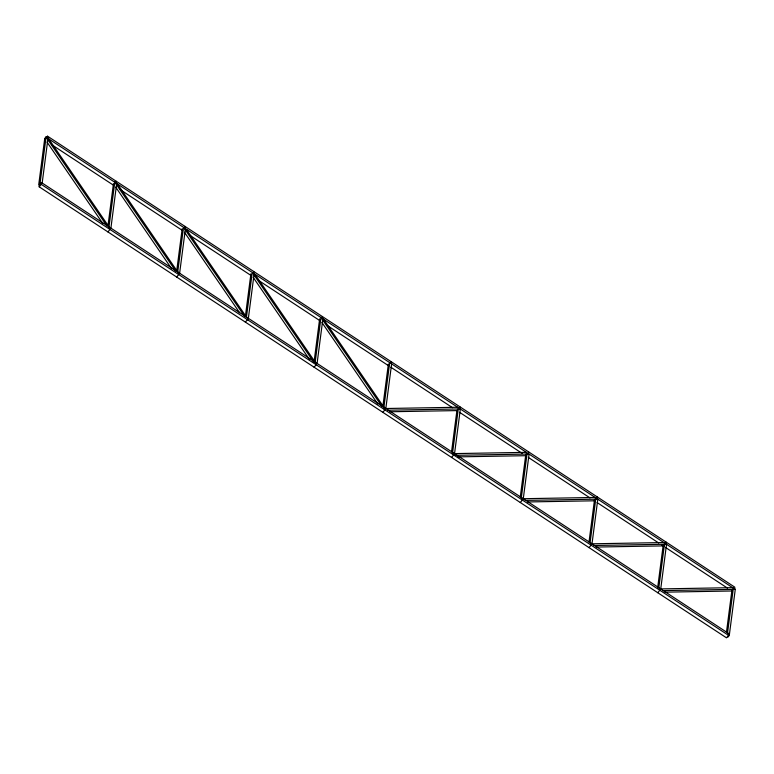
<?xml version="1.0" encoding="UTF-8"?>
<svg xmlns="http://www.w3.org/2000/svg" width="774" height="774" viewBox="0 0 774 774"><rect width="100%" height="100%" fill="white"/><g stroke="black" fill="none" stroke-linecap="round" stroke-linejoin="round"><path stroke-width="1.16" d="M39.184 186.815L39.416 185.054L41.496 182.587L728.789 633.587L728.557 635.348L726.476 637.815L39.184 186.815L41.264 184.357L41.496 182.587M46.092 136.863L40.064 183.264L38.7 184.889L44.728 138.488L46.092 136.863L48.007 138.12L42.135 183.332M108.05 225.224L113.459 183.583M108.795 228.369L114.823 181.967M110.227 227.691L109.995 229.452L107.915 231.919M116.023 183.051L116.245 181.29M110.866 228.427L116.574 184.405M176.627 271.519L182.19 228.688M177.681 272.274L183.399 228.253M178.949 272.787L178.726 274.547L176.646 277.015M184.754 228.156L184.976 226.385M179.587 273.532L185.46 228.32M245.348 316.614L250.911 273.783M246.413 317.379L252.131 273.357M247.68 317.891L247.457 319.652L245.377 322.11M253.475 273.251L253.708 271.49M248.164 319.817L254.191 273.416M314.08 361.719L319.643 318.888M315.144 362.474L321.017 317.263M316.411 362.987L316.179 364.748L314.099 367.215M322.207 318.346L322.439 316.585M317.05 363.732L322.922 318.52M382.811 406.814L388.374 363.983M383.72 408.759L389.738 362.367M385.142 408.091L384.91 409.852L382.83 412.31M390.938 363.451L391.17 361.69M385.781 408.827L391.654 363.616M451.542 451.91L456.95 410.268M452.597 452.674L458.469 407.463M453.874 453.187L453.641 454.948L451.561 457.415M459.669 408.546L459.901 406.785M454.512 453.922L460.385 408.72M520.273 497.014L525.836 454.183M521.328 497.769L527.046 453.748M522.605 498.282L522.373 500.052L520.292 502.51M528.4 453.651L528.623 451.89M523.243 499.027L528.961 455.006M589.004 542.11L594.567 499.278M590.059 542.874L595.932 497.663M591.326 543.387L591.104 545.148L589.024 547.615M597.131 498.746L597.354 496.985M591.965 544.122L597.838 498.911M657.571 588.404L663.289 544.383M658.79 587.969L664.663 542.758M660.058 588.482L659.835 590.252L657.755 592.71M665.853 543.851L666.085 542.081M660.696 589.227L666.569 544.016M726.457 632.31L732.02 589.478M727.521 633.074L733.394 587.863M735.3 589.111L729.272 635.512L727.908 637.137M44.921 139.039L46.285 137.414L47.814 137.569M385.22 408.517L457.56 407.259M387.745 410.201L460.085 408.943M389.99 411.758L457.511 410.588M452.742 453.632L526.291 452.355M455.267 455.325L528.816 454.038M457.511 456.883L526.243 455.683M521.473 498.737L595.022 497.459M525.198 500.401L597.547 499.143M527.452 501.958L594.974 500.788M591.404 543.812L663.753 542.555M593.929 545.496L666.279 544.238M596.183 547.054L663.705 545.883M660.135 588.917L732.485 587.659M662.66 590.601L735 589.343M664.905 592.158L732.427 590.978M52.284 145.057L112.927 184.851M120.009 189.495L182.674 230.613M189.746 235.257L251.395 275.718M258.477 280.352L320.126 320.813M328.215 326.115L388.858 365.909M390.88 367.244L452.538 407.695M459.611 412.339L522.276 453.458M528.342 457.434L589.991 497.895M597.073 502.539L658.722 542.99M661.76 544.983L663.773 546.309M665.795 547.634L727.454 588.095M41.264 184.357L728.557 635.348M323.406 318.965L385.433 409.465M321.887 318.811L381.863 406.331M321.887 322.419L377.77 403.97M255.362 274.857L316.024 363.374M252.479 272.709L313.818 362.222M253.156 277.315L309.726 359.862M186.631 229.762L246.606 317.282M183.748 227.614L244.41 316.131M184.425 232.219L239.63 312.773M117.222 183.661L178.562 273.174M115.016 182.519L175.679 271.026M115.694 187.115L171.586 268.675M48.491 138.565L109.831 228.078M46.285 137.414L106.947 225.931M46.962 142.019L102.855 223.57M47.524 136.185L47.291 137.956L734.584 588.946L734.816 587.185L47.524 136.185"/></g></svg>
